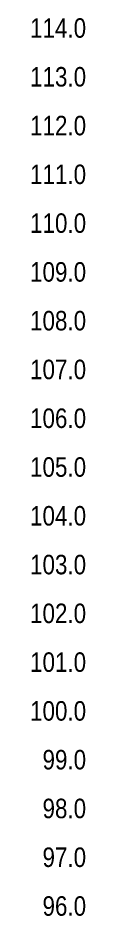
# Model space of a CAD drawing. Extents: x 391873 to 399328, y 6054492 to 6062838.
# Drawn here: x 394713.1 to 394740.4, y 6054655.5 to 6055115.6 of the extents above; entities that cross this region are included whole.
import ezdxf
from ezdxf.enums import TextEntityAlignment as Align

# ---------------------------------------------------------------- set-up
doc = ezdxf.new("R2010")
doc.units = 0
doc.header["$LTSCALE"] = 5
doc.layers.add('S-T7', color=7, linetype='Continuous')
doc.styles.add('80', font='ARIALN.TTF', dxfattribs={"height": 10})

msp = doc.modelspace()

# ---------------------------------------------------------------- texts
at = {"layer": 'S-T7', "style": '80'}
for s, p in [('114.0', (394740.886, 6055110.503)), ('113.0', (394740.886, 6055085.512)), ('112.0', (394740.886, 6055060.522)), ('111.0', (394740.886, 6055035.532)), ('110.0', (394740.886, 6055010.541)), ('109.0', (394740.886, 6054985.551)), ('108.0', (394740.886, 6054960.561)), ('107.0', (394740.886, 6054935.57)), ('106.0', (394740.886, 6054910.58)), ('105.0', (394740.886, 6054885.59)), ('104.0', (394740.886, 6054860.599)), ('103.0', (394740.886, 6054835.609)), ('102.0', (394740.886, 6054810.619)), ('101.0', (394740.886, 6054785.628)), ('100.0', (394740.886, 6054760.638)), ('99.0', (394740.886, 6054735.648)), ('98.0', (394740.886, 6054710.657)), ('97.0', (394740.886, 6054685.667)), ('96.0', (394740.886, 6054660.677))]:
    msp.add_text(s, height=9.9961, dxfattribs=at).set_placement(p, align=Align.MIDDLE_RIGHT)

doc.saveas('drawing.dxf')
